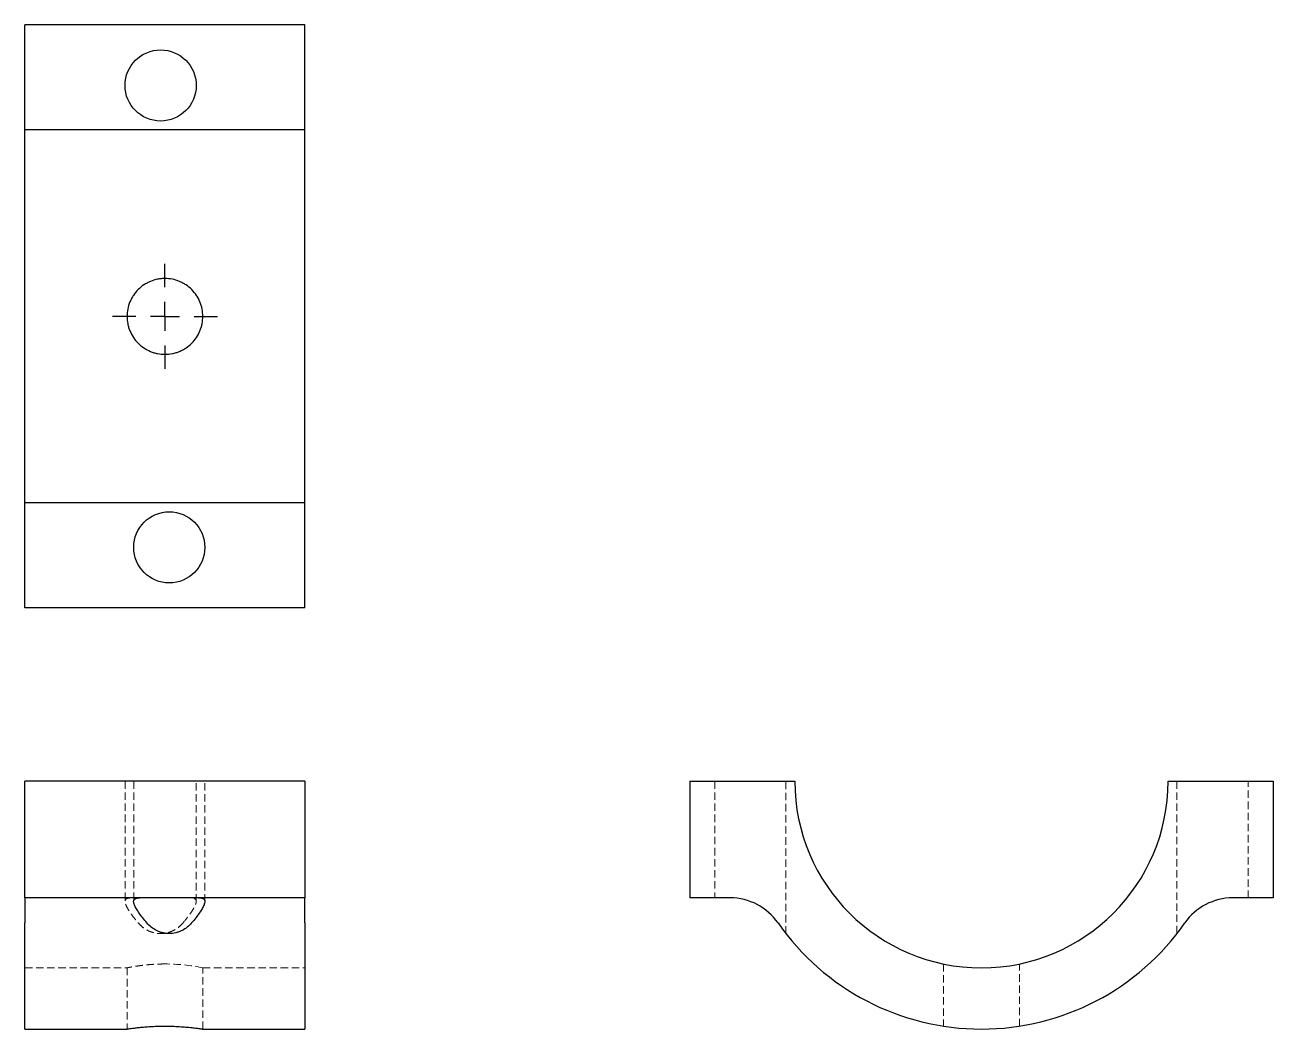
# Model space of a CAD drawing. Header units: millimetres. Extents: x 59 to 273, y 36 to 208.
import ezdxf

# ---------------------------------------------------------------- set-up
doc = ezdxf.new("R2010")
doc.units = ezdxf.units.MM
doc.linetypes.add('HIDDEN', pattern=[1.905, 1.27, -0.635])
doc.layers.add('10', color=7, linetype='Continuous')

# ---------------------------------------------------------------- blocks, each defined once
blk = doc.blocks.new('SW_CENTERMARKSYMBOL_0')
at = {"layer": '10', "color": 0}
for p, q in [((0, 5), (0, 9)), ((0, 0), (0, 2.5)), ((-5, 0), (-9, 0)), ((0, 0), (-2.5, 0)), ((0, 0), (0, -2.5)), ((0, 0), (2.5, 0)), ((5, 0), (9, 0)), ((0, -5), (0, -9))]:
    blk.add_line(p, q, dxfattribs=at)

msp = doc.modelspace()

# ---------------------------------------------------------------- linework, layer by layer
at = {"color": 7, "linetype": 'Continuous', "lineweight": 25}
for p, q in [((107, 208), (59, 208)), ((59, 190), (59, 208)), ((107, 190), (107, 208)), ((107, 190), (59, 190)), ((59, 126), (59, 190)), ((107, 126), (107, 190)), ((107, 126), (59, 126)), ((59, 108), (59, 126)), ((107, 108), (107, 126)), ((107, 108), (59, 108)), ((107, 78.25), (59, 78.25)), ((59, 58.25), (59, 78.25)), ((107, 78.25), (107, 58.25)), ((173, 78.25), (191, 78.25)), ((173, 78.25), (173, 58.25)), ((255, 78.25), (273, 78.25)), ((273, 78.25), (273, 58.25)), ((107, 58.25), (59, 58.25)), ((59, 58.25), (59, 53.96)), ((107, 53.96), (107, 58.25)), ((179.92, 58.25), (173, 58.25)), ((273, 58.25), (266.08, 58.25)), ((59, 35.75), (59, 53.96)), ((107, 53.96), (107, 35.75)), ((59, 35.75), (76.52, 35.75)), ((89.5, 35.75), (107, 35.75))]:
    msp.add_line(p, q, dxfattribs=at)
at = {"color": 7, "linetype": 'HIDDEN', "lineweight": 18}
for p, q in [((76.16, 78.25), (76.16, 57.63)), ((77.64, 78.25), (77.64, 57.62)), ((88.36, 57.63), (88.36, 78.25)), ((89.84, 57.63), (89.84, 78.25)), ((177.28, 78.25), (177.28, 58.25)), ((189.48, 52.14), (189.48, 78.25)), ((256.52, 78.25), (256.52, 52.14)), ((268.72, 58.25), (268.72, 78.25)), ((59, 58.25), (59, 58.25)), ((107, 58.25), (107, 58.25)), ((59, 46.25), (76.52, 46.25)), ((76.5, 46.25), (76.5, 35.75)), ((82.59, 46.91), (83.1, 46.91)), ((89.5, 46.25), (107, 46.25)), ((89.5, 35.75), (89.5, 46.25)), ((216.5, 46.92), (216.5, 36.25)), ((229.5, 36.25), (229.5, 46.91)), ((83.2, 36.25), (82.65, 36.25))]:
    msp.add_line(p, q, dxfattribs=at)
at = {"color": 7, "linetype": 'Continuous', "lineweight": 25}
for centre in [(82.26, 197.62), (83.74, 118.38)]:
    msp.add_circle(centre, 6.1, dxfattribs=at)
for centre, radius, start, end in [((223, 78.25), 32, 180, 0), ((179.92, 48.25), 10, 34.8499, 90), ((266.08, 48.25), 10, 90, 145.1501), ((223, 78.25), 42.5, 214.8499, 325.1501)]:
    msp.add_arc(centre, radius, start, end, dxfattribs=at)
at = {"color": 7, "linetype": 'HIDDEN', "lineweight": 18}
msp.add_arc((82.92, 14.13), 32.79, 78.422, 89.8583, dxfattribs=at)
at = {"color": 7, "linetype": 'Continuous', "lineweight": 25}
for points, knots in [([(83, 151.5), (82.57, 151.5), (82.15, 151.54), (81.52, 151.67), (81.32, 151.72), (80.91, 151.84), (80.7, 151.92), (80.11, 152.16), (79.74, 152.36), (79.04, 152.83), (78.7, 153.11), (78.1, 153.7), (77.84, 154.03), (77.36, 154.74), (77.16, 155.12), (76.92, 155.7), (76.84, 155.9), (76.72, 156.31), (76.67, 156.52), (76.54, 157.15), (76.5, 157.57), (76.5, 158.42), (76.54, 158.85), (76.71, 159.69), (76.83, 160.09), (77.08, 160.69), (77.17, 160.88), (77.37, 161.26), (77.48, 161.44), (77.83, 161.96), (78.1, 162.29), (78.71, 162.9), (79.03, 163.17), (79.56, 163.52), (79.74, 163.63), (80.12, 163.83), (80.31, 163.92), (80.9, 164.17), (81.31, 164.29), (81.93, 164.42), (82.15, 164.45), (82.57, 164.49), (82.79, 164.5), (83.42, 164.5), (83.85, 164.46), (84.69, 164.29), (85.1, 164.17), (85.68, 163.92), (85.88, 163.83), (86.25, 163.63), (86.44, 163.52), (86.97, 163.17), (87.29, 162.9), (87.89, 162.3), (88.17, 161.97), (88.64, 161.26), (88.84, 160.89), (89.08, 160.3), (89.16, 160.1), (89.28, 159.69), (89.33, 159.48), (89.46, 158.86), (89.5, 158.44), (89.5, 157.58), (89.46, 157.15), (89.33, 156.53), (89.28, 156.32), (89.16, 155.91), (89.09, 155.71), (88.84, 155.12), (88.64, 154.75), (88.17, 154.04), (87.9, 153.71), (87.3, 153.11), (86.97, 152.84), (86.44, 152.48), (86.26, 152.37), (85.88, 152.17), (85.5, 151.99), (85.1, 151.85), (84.7, 151.72), (84.49, 151.67), (83.86, 151.54), (83.43, 151.5), (83, 151.5)], [0, 0, 0, 0, 0.03125, 0.03125, 0.046875, 0.046875, 0.0625, 0.0625, 0.09375, 0.09375, 0.125, 0.125, 0.15625, 0.15625, 0.1875, 0.1875, 0.203125, 0.203125, 0.21875, 0.21875, 0.25, 0.25, 0.28125, 0.28125, 0.3125, 0.3125, 0.328125, 0.328125, 0.34375, 0.34375, 0.375, 0.375, 0.40625, 0.40625, 0.421875, 0.421875, 0.4375, 0.4375, 0.46875, 0.46875, 0.484375, 0.484375, 0.5, 0.5, 0.53125, 0.53125, 0.5625, 0.5625, 0.578125, 0.578125, 0.59375, 0.59375, 0.625, 0.625, 0.65625, 0.65625, 0.6875, 0.6875, 0.703125, 0.703125, 0.71875, 0.71875, 0.75, 0.75, 0.78125, 0.78125, 0.796875, 0.796875, 0.8125, 0.8125, 0.84375, 0.84375, 0.875, 0.875, 0.90625, 0.90625, 0.921875, 0.921875, 0.9375, 0.953125, 0.953125, 0.96875, 0.96875, 1, 1, 1, 1]), ([(79.9, 53.96), (79.4, 54.55), (78.96, 55.1), (78.41, 55.89), (78.25, 56.15), (77.97, 56.62), (77.86, 56.84), (77.74, 57.15), (77.7, 57.24), (77.66, 57.42), (77.64, 57.51), (77.63, 57.66), (77.64, 57.73), (77.67, 57.86), (77.7, 57.92), (77.81, 58.07), (77.93, 58.14), (78.18, 58.21), (78.27, 58.22), (78.48, 58.25), (78.59, 58.25), (78.72, 58.25)], [0, 0, 0, 0, 0.25, 0.25, 0.375, 0.375, 0.5, 0.5, 0.5625, 0.5625, 0.625, 0.625, 0.6875, 0.6875, 0.75, 0.75, 0.875, 0.875, 0.9375, 0.9375, 1, 1, 1, 1]), ([(88.76, 58.25), (89.01, 58.25), (89.21, 58.23), (89.46, 58.16), (89.53, 58.13), (89.65, 58.06), (89.7, 58.02), (89.77, 57.92), (89.8, 57.86), (89.83, 57.73), (89.84, 57.66), (89.83, 57.43), (89.78, 57.25), (89.62, 56.85), (89.51, 56.63), (89.23, 56.15), (89.07, 55.9), (88.7, 55.38), (88.5, 55.1), (88.06, 54.54), (87.82, 54.25), (87.57, 53.96)], [0, 0, 0, 0, 0.125, 0.125, 0.1875, 0.1875, 0.25, 0.25, 0.3125, 0.3125, 0.375, 0.375, 0.5, 0.5, 0.625, 0.625, 0.75, 0.75, 0.875, 0.875, 1, 1, 1, 1]), ([(87.57, 53.96), (87.35, 53.7), (87.1, 53.46), (86.56, 53.02), (86.25, 52.82), (85.77, 52.57), (85.6, 52.5), (85.25, 52.37), (85.07, 52.31), (84.51, 52.17), (84.13, 52.12), (83.55, 52.12), (83.36, 52.13), (82.97, 52.18), (82.78, 52.22), (82.42, 52.31), (82.23, 52.36), (81.88, 52.5), (81.71, 52.57), (81.22, 52.82), (80.92, 53.02), (80.37, 53.46), (80.13, 53.7), (79.9, 53.96)], [0, 0, 0, 0, 0.125, 0.125, 0.25, 0.25, 0.3125, 0.3125, 0.375, 0.375, 0.5, 0.5, 0.5625, 0.5625, 0.625, 0.625, 0.6875, 0.6875, 0.75, 0.75, 0.875, 0.875, 1, 1, 1, 1]), ([(76.52, 35.75), (76.51, 35.75), (76.49, 35.75), (76.63, 35.77), (76.94, 35.82), (77.44, 35.88), (78.08, 35.97), (78.87, 36.05), (79.78, 36.13), (80.79, 36.2), (81.87, 36.24), (82.62, 36.25), (83, 36.25)], [0, 0, 0, 0, 0.030926, 0.139053, 0.243612, 0.35116, 0.456517, 0.564877, 0.671112, 0.780447, 0.888549, 1, 1, 1, 1]), ([(83, 36.25), (83.43, 36.25), (83.85, 36.24), (84.48, 36.22), (84.68, 36.22), (85.09, 36.2), (85.29, 36.19), (85.88, 36.15), (86.26, 36.13), (86.96, 36.07), (87.3, 36.03), (87.89, 35.97), (88.16, 35.93), (88.52, 35.89), (88.63, 35.87), (88.83, 35.85), (89.01, 35.82), (89.15, 35.8), (89.28, 35.78), (89.33, 35.78), (89.46, 35.76), (89.5, 35.75), (89.5, 35.75)], [0, 0, 0, 0, 0.125, 0.125, 0.1875, 0.1875, 0.25, 0.25, 0.375, 0.375, 0.5, 0.5, 0.625, 0.625, 0.6875, 0.6875, 0.75, 0.8125, 0.8125, 0.875, 0.875, 1, 1, 1, 1])]:
    msp.add_open_spline(points, degree=3, knots=knots, dxfattribs=at)
at = {"color": 7, "linetype": 'HIDDEN', "lineweight": 18}
for points, knots in [([(77.24, 58.25), (76.99, 58.25), (76.79, 58.23), (76.54, 58.16), (76.47, 58.13), (76.35, 58.06), (76.3, 58.02), (76.23, 57.92), (76.2, 57.86), (76.17, 57.73), (76.16, 57.66), (76.17, 57.43), (76.22, 57.25), (76.34, 56.95), (76.39, 56.84), (76.5, 56.62), (76.56, 56.51), (76.77, 56.15), (76.93, 55.9), (77.3, 55.37), (77.5, 55.1), (77.94, 54.54), (78.18, 54.25), (78.43, 53.96)], [0, 0, 0, 0, 0.125, 0.125, 0.1875, 0.1875, 0.25, 0.25, 0.3125, 0.3125, 0.375, 0.375, 0.5, 0.5, 0.5625, 0.5625, 0.625, 0.625, 0.75, 0.75, 0.875, 0.875, 1, 1, 1, 1]), ([(86.1, 53.96), (86.6, 54.55), (87.04, 55.11), (87.59, 55.89), (87.75, 56.15), (88.03, 56.62), (88.14, 56.84), (88.3, 57.25), (88.35, 57.43), (88.37, 57.74), (88.34, 57.87), (88.18, 58.07), (88.06, 58.14), (87.74, 58.23), (87.53, 58.25), (87.28, 58.25)], [0, 0, 0, 0, 0.25, 0.25, 0.375, 0.375, 0.5, 0.5, 0.625, 0.625, 0.75, 0.75, 0.875, 0.875, 1, 1, 1, 1]), ([(78.43, 53.96), (78.65, 53.7), (78.9, 53.46), (79.44, 53.02), (79.75, 52.82), (80.23, 52.57), (80.4, 52.5), (80.75, 52.37), (80.93, 52.31), (81.49, 52.17), (81.87, 52.12), (82.45, 52.12), (82.64, 52.13), (83.03, 52.18), (83.22, 52.22), (83.58, 52.31), (83.77, 52.36), (84.12, 52.5), (84.29, 52.57), (84.78, 52.82), (85.08, 53.02), (85.63, 53.46), (85.87, 53.7), (86.1, 53.96)], [0, 0, 0, 0, 0.125, 0.125, 0.25, 0.25, 0.3125, 0.3125, 0.375, 0.375, 0.5, 0.5, 0.5625, 0.5625, 0.625, 0.625, 0.6875, 0.6875, 0.75, 0.75, 0.875, 0.875, 1, 1, 1, 1]), ([(83, 46.92), (82.64, 46.91), (81.92, 46.91), (80.87, 46.85), (79.88, 46.77), (78.97, 46.66), (78.17, 46.55), (77.5, 46.44), (76.98, 46.35), (76.65, 46.28), (76.5, 46.25), (76.52, 46.25), (76.52, 46.25)], [0, 0, 0, 0, 0.104338, 0.211742, 0.316069, 0.423348, 0.529032, 0.637725, 0.744291, 0.854029, 0.959132, 1, 1, 1, 1])]:
    msp.add_open_spline(points, degree=3, knots=knots, dxfattribs=at)

# ---------------------------------------------------------------- block references
at = {"layer": '10'}
msp.add_blockref('SW_CENTERMARKSYMBOL_0', (83, 158), dxfattribs=at)

doc.saveas('drawing.dxf')
